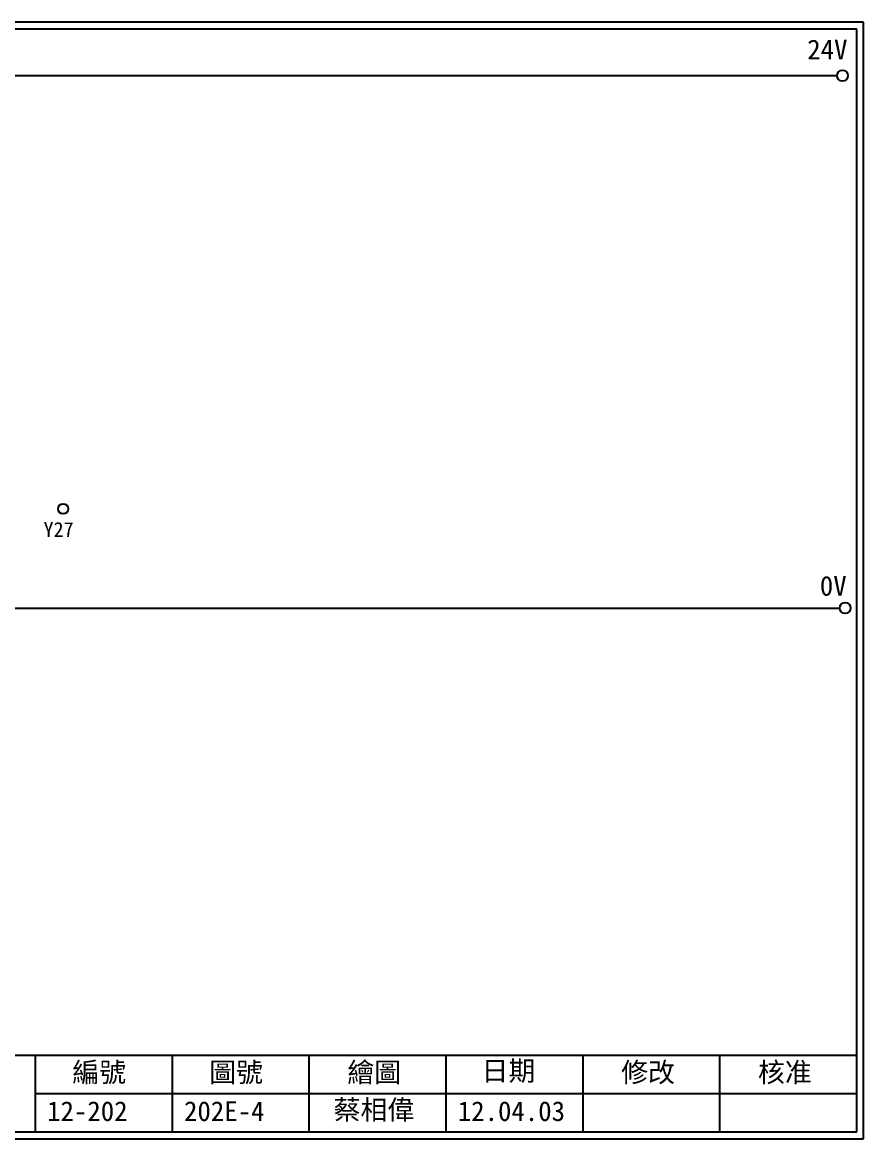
# Model space of a CAD drawing. Extents: x 926 to 1213, y -211 to -7.
# Drawn here: x 1059.1 to 1212.7, y -211.2 to -7.2 of the extents above; entities that cross this region are included whole.
import ezdxf

# ---------------------------------------------------------------- set-up
doc = ezdxf.new("R2010")
doc.units = 0
doc.layers.get('0').update_dxf_attribs({"linetype": 'CONTINUOUS'})
doc.layers.add('圖框層', color=7, linetype='CONTINUOUS')
doc.layers.add('標尺寸層', color=3, linetype='CONTINUOUS')
doc.styles.add('STSL', font='KAIU.TTF')

msp = doc.modelspace()

# ---------------------------------------------------------------- linework, layer by layer
for centre in [(1208.88, -16.99), (1209.36, -114.26)]:
    msp.add_circle(centre, 1)
at = {"layer": '圖框層', "color": 7}
for p, q in [((1212.74, -7.25), (925.74, -7.25)), ((1212.74, -211.22), (1212.74, -7.25)), ((1211.49, -8.5), (926.99, -8.5)), ((1211.49, -209.97), (1211.49, -8.5)), ((926.99, -195.97), (1211.49, -195.97)), ((1061.49, -209.97), (1061.49, -195.97)), ((1086.49, -209.97), (1086.49, -195.97)), ((1111.49, -209.97), (1111.49, -195.97)), ((1136.49, -209.97), (1136.49, -195.97)), ((1161.49, -209.97), (1161.49, -195.97)), ((1186.49, -209.97), (1186.49, -195.97)), ((1061.49, -202.97), (1211.49, -202.97)), ((926.99, -209.97), (1211.49, -209.97)), ((925.74, -211.22), (1212.74, -211.22))]:
    msp.add_line(p, q, dxfattribs=at)
at = {"layer": '標尺寸層', "color": 7}
for p, q in [((930.28, -16.99), (1207.88, -16.99)), ((930.49, -114.26), (1208.36, -114.26))]:
    msp.add_line(p, q, dxfattribs=at)
msp.add_circle((1066.54, -96.14), 0.92, dxfattribs=at)

# ---------------------------------------------------------------- texts
at = {"layer": '圖框層', "color": 4, "style": 'STSL'}
for s, height, p in [('24V', 3.6, (1202.44, -14)), ('Y27', 2.7, (1062.95, -101.26)), ('0V', 3.6, (1204.74, -112.01)), ('編號', 3.6, (1068.21, -200.88)), ('圖號', 3.6, (1093.21, -200.88)), ('繪圖', 3.6, (1118.44, -200.88)), ('日期', 3.6, (1142.96, -200.63)), ('修改', 3.6, (1168.44, -200.88)), ('核准', 3.6, (1193.44, -200.88)), ('蔡相偉', 3.6, (1115.93, -207.75)), ('12-202', 3.6, (1063.61, -207.99)), ('202E-4', 3.6, (1088.61, -207.99)), ('12.04.03', 3.6, (1138.61, -207.99))]:
    msp.add_text(s, height=height, dxfattribs=at).set_placement(p)

doc.saveas('drawing.dxf')
